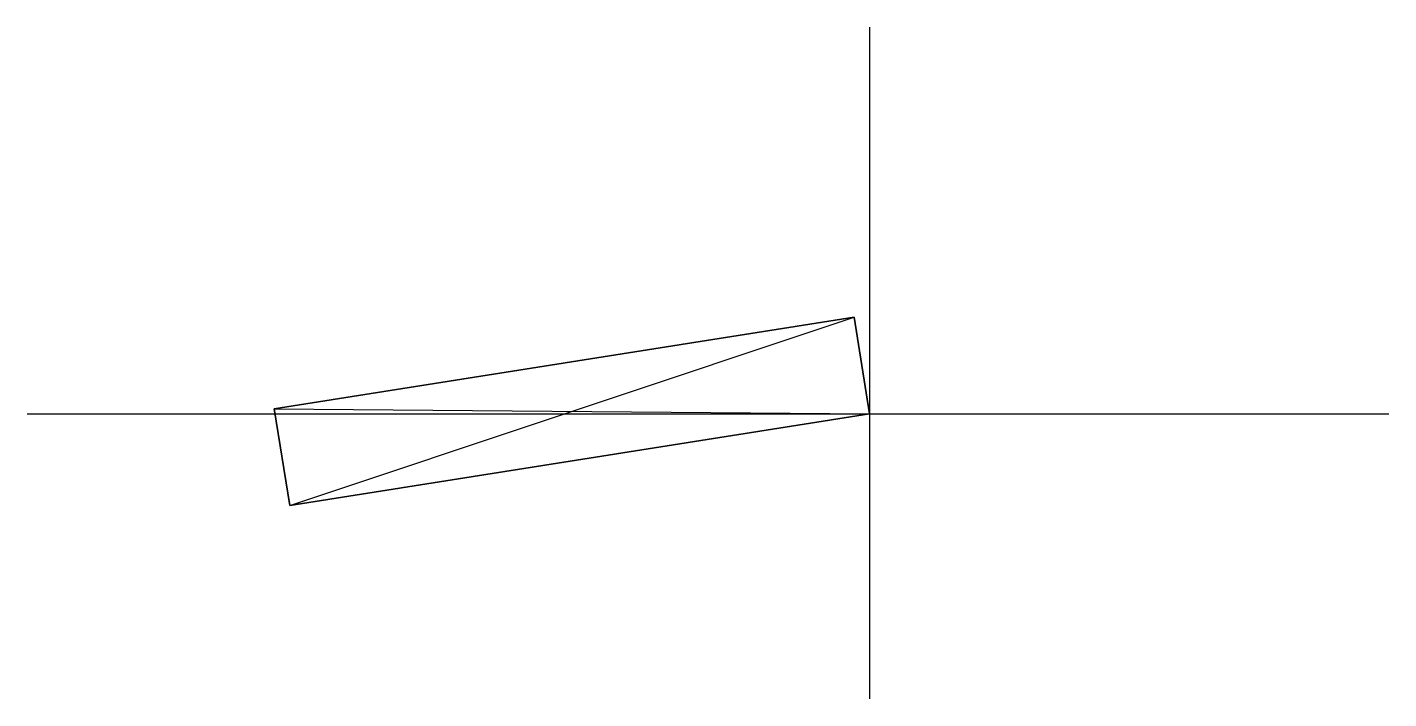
# Model space of a CAD drawing. Extents: x -735.4 to -665.9, y -14.6 to 19.8.
import ezdxf

# ---------------------------------------------------------------- set-up
doc = ezdxf.new("R2010")
doc.units = 0
doc.layers.get('0').update_dxf_attribs({"linetype": 'CONTINUOUS'})

msp = doc.modelspace()

# ---------------------------------------------------------------- linework, layer by layer
at = {"linetype": 'CONTINUOUS'}
for p, q in [((-692.39, 19.75), (-692.39, -14.57)), ((-693.18, 4.94), (-722.81, 0.25)), ((-722.81, 0.25), (-693.18, 4.94)), ((-722.02, -4.69), (-693.18, 4.94)), ((-692.39, 0), (-693.18, 4.94)), ((-693.18, 4.94), (-692.39, 0)), ((-735.43, 0), (-665.86, 0)), ((-722.81, 0.25), (-722.02, -4.69)), ((-722.02, -4.69), (-722.81, 0.25)), ((-722.81, 0.25), (-692.39, 0)), ((-722.02, -4.69), (-692.39, 0)), ((-692.39, 0), (-722.02, -4.69))]:
    msp.add_line(p, q, dxfattribs=at)

doc.saveas('drawing.dxf')
